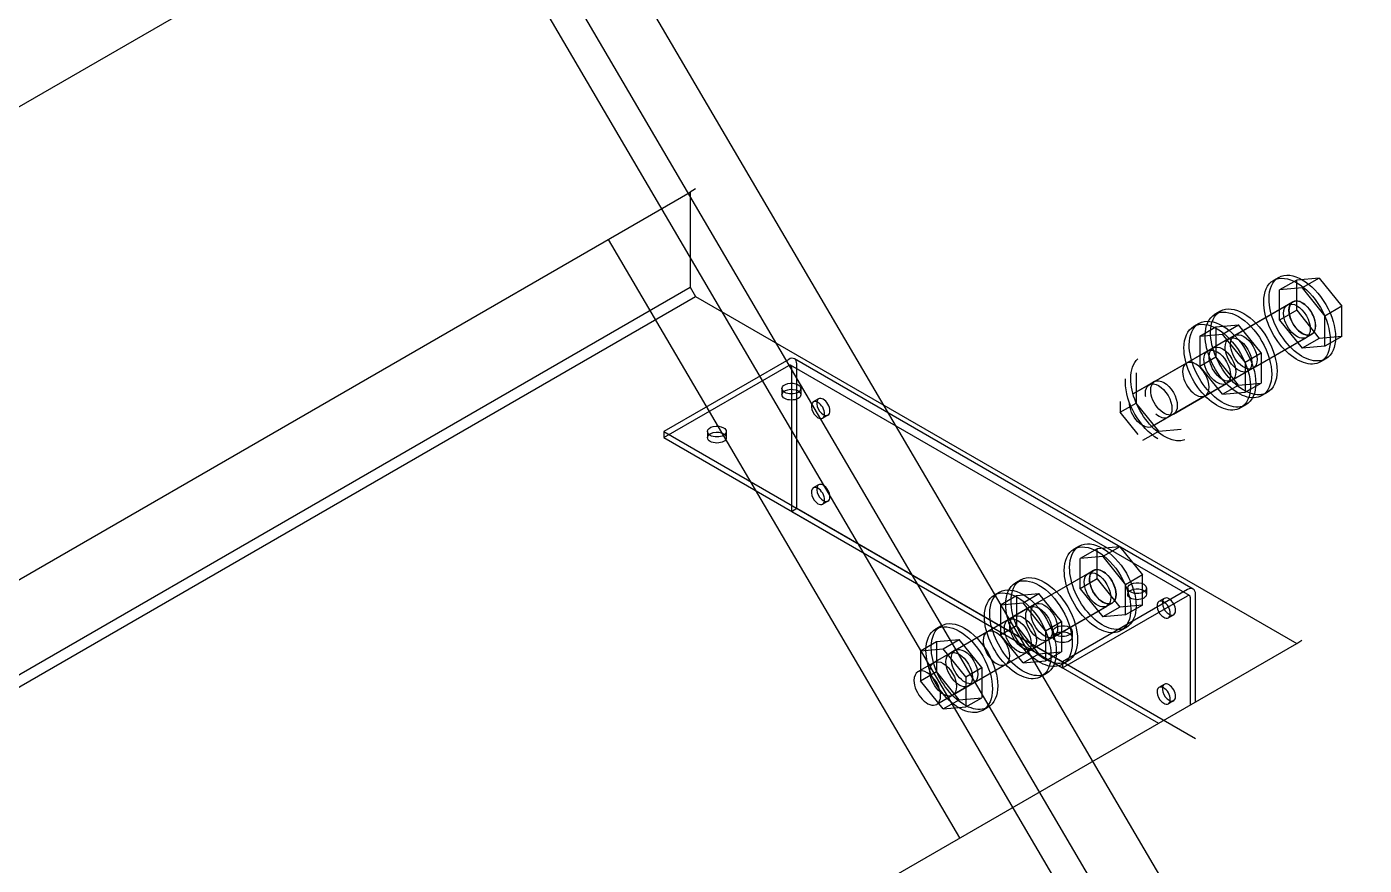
# Model space of a CAD drawing. Extents: x 0 to 316, y 0 to 723.
# Drawn here: x 116.1 to 187.2, y 248.7 to 293.3 of the extents above; entities that cross this region are included whole.
import ezdxf

# ---------------------------------------------------------------- set-up
doc = ezdxf.new("R2010")
doc.units = 0
doc.layers.get('0').update_dxf_attribs({"linetype": 'CONTINUOUS'})

msp = doc.modelspace()

# ---------------------------------------------------------------- linework, layer by layer
at = {"color": 253}
for p, q in [((99.0713, 379.917), (297.841, 41.1028)), ((96.2424, 378.284), (295.013, 39.4698)), ((94.8284, 377.469), (293.599, 38.6539)), ((62.0187, 258.089), (153.943, 311.161)), ((59.4734, 231.471), (151.397, 284.543)), ((151.681, 284.705), (151.397, 284.543)), ((151.397, 284.543), (151.397, 279.48)), ((147.035, 282.024), (165.713, 250.187)), ((182.689, 280.004), (182.407, 279.84)), ((183.643, 279.856), (182.737, 279.334)), ((184.845, 279.964), (183.643, 279.856)), ((183.643, 278.253), (183.643, 279.856)), ((184.845, 279.964), (183.939, 279.441)), ((184.845, 279.964), (186.046, 278.468)), ((59.4734, 226.409), (151.397, 279.48)), ((59.756, 225.918), (151.681, 278.991)), ((151.397, 279.48), (151.681, 278.991)), ((151.681, 278.991), (183.642, 260.537)), ((183.939, 279.441), (182.737, 279.334)), ((182.737, 277.731), (182.737, 279.334)), ((183.939, 279.441), (185.142, 277.946)), ((183.44, 278.704), (177.782, 275.438)), ((179.578, 278.207), (179.295, 278.044)), ((180.329, 276.909), (183.157, 278.541)), ((183.643, 278.253), (182.737, 277.731)), ((183.44, 278.704), (183.157, 278.541)), ((183.643, 278.253), (184.845, 276.758)), ((186.046, 278.468), (185.142, 277.946)), ((186.046, 276.866), (186.046, 278.468)), ((178.446, 277.554), (178.164, 277.391)), ((179.343, 277.374), (180.545, 277.482)), ((179.698, 276.991), (180.545, 277.482)), ((181.748, 275.987), (180.545, 277.482)), ((182.737, 277.731), (183.939, 276.236)), ((185.142, 276.344), (185.142, 277.946)), ((178.495, 276.885), (179.343, 277.374)), ((178.495, 276.885), (179.698, 276.991)), ((178.495, 276.885), (178.495, 275.281)), ((184.439, 276.972), (178.782, 273.706)), ((180.046, 276.745), (179.197, 276.255)), ((179.343, 277.374), (179.343, 275.772)), ((180.899, 275.496), (179.698, 276.991)), ((180.329, 276.909), (180.046, 276.745)), ((181.328, 275.176), (184.157, 276.809)), ((184.845, 276.758), (183.939, 276.236)), ((184.439, 276.972), (184.157, 276.809)), ((186.046, 276.866), (184.845, 276.758)), ((186.046, 276.866), (185.142, 276.344)), ((176.086, 274.458), (178.913, 276.091)), ((179.197, 276.255), (178.913, 276.091)), ((180.899, 275.496), (181.748, 275.987)), ((181.748, 275.987), (181.748, 274.384)), ((185.142, 276.344), (183.939, 276.236)), ((156.629, 275.644), (149.983, 271.806)), ((149.983, 271.479), (156.629, 275.317)), ((177.943, 263.078), (156.73, 275.326)), ((178.143, 263.426), (156.93, 275.673)), ((157.053, 267.722), (157.053, 275.398)), ((177.782, 275.438), (174.954, 273.805)), ((178.495, 275.281), (179.343, 275.772)), ((179.698, 273.786), (178.495, 275.281)), ((180.545, 274.277), (179.343, 275.772)), ((180.899, 275.496), (180.899, 273.893)), ((185.189, 275.674), (184.907, 275.51)), ((156.771, 275.234), (156.771, 267.56)), ((175.101, 274.924), (175.101, 273.322)), ((181.045, 275.012), (180.196, 274.523)), ((181.328, 275.176), (181.045, 275.012)), ((156.271, 274.092), (156.271, 273.765)), ((157.272, 274.092), (157.272, 273.765)), ((175.803, 274.296), (174.954, 273.805)), ((176.086, 274.458), (175.803, 274.296)), ((177.086, 272.726), (179.914, 274.359)), ((179.698, 273.786), (180.545, 274.277)), ((179.698, 273.786), (180.899, 273.893)), ((180.196, 274.523), (179.914, 274.359)), ((180.545, 274.277), (181.748, 274.384)), ((180.899, 273.893), (181.748, 274.384)), ((182.079, 273.877), (181.795, 273.714)), ((158.218, 273.545), (157.935, 273.381)), ((174.251, 273.4), (174.251, 272.832)), ((174.251, 272.832), (175.101, 273.322)), ((176.304, 271.826), (175.101, 273.322)), ((178.782, 273.706), (175.955, 272.073)), ((180.947, 273.224), (180.663, 273.061)), ((158.718, 272.679), (158.436, 272.515)), ((175.208, 271.643), (174.251, 272.832)), ((176.802, 272.564), (175.955, 272.073)), ((177.086, 272.726), (176.802, 272.564)), ((149.983, 271.806), (171.196, 259.558)), ((149.983, 271.806), (149.983, 271.479)), ((152.312, 271.806), (152.312, 271.479)), ((153.311, 271.806), (153.311, 271.479)), ((175.455, 271.337), (176.304, 271.826)), ((176.304, 271.826), (177.505, 271.934)), ((149.983, 271.479), (171.196, 259.231)), ((158.218, 268.972), (157.935, 268.809)), ((156.771, 267.56), (157.053, 267.722)), ((156.771, 267.56), (176.287, 256.292)), ((157.053, 267.722), (178.267, 255.476)), ((158.718, 268.107), (158.436, 267.943)), ((172.083, 265.715), (171.8, 265.552)), ((173.036, 265.567), (172.131, 265.045)), ((174.238, 265.675), (173.036, 265.567)), ((173.036, 263.965), (173.036, 265.567)), ((174.238, 265.675), (173.332, 265.152)), ((174.238, 265.675), (175.441, 264.179)), ((173.332, 265.152), (172.131, 265.045)), ((172.131, 263.442), (172.131, 265.045)), ((173.332, 265.152), (174.535, 263.657)), ((172.834, 264.415), (167.177, 261.149)), ((168.972, 263.919), (168.688, 263.755)), ((169.722, 262.62), (172.55, 264.253)), ((173.036, 263.965), (172.131, 263.442)), ((172.834, 264.415), (172.55, 264.253)), ((173.036, 263.965), (174.238, 262.469)), ((175.441, 264.179), (174.535, 263.657)), ((175.441, 262.577), (175.441, 264.179)), ((167.841, 263.266), (167.557, 263.102)), ((168.737, 263.085), (169.938, 263.193)), ((169.091, 262.702), (169.938, 263.193)), ((171.141, 261.698), (169.938, 263.193)), ((177.843, 263.396), (171.196, 259.558)), ((172.131, 263.442), (173.332, 261.947)), ((174.535, 262.055), (174.535, 263.657)), ((174.655, 263.477), (174.655, 263.15)), ((175.656, 263.477), (175.656, 263.15)), ((167.888, 262.596), (168.737, 263.085)), ((167.888, 262.596), (169.091, 262.702)), ((167.888, 262.596), (167.888, 260.993)), ((173.833, 262.683), (168.176, 259.417)), ((168.737, 263.085), (168.737, 261.483)), ((170.293, 261.207), (169.091, 262.702)), ((169.722, 262.62), (169.44, 262.456)), ((170.723, 260.887), (173.55, 262.52)), ((171.196, 259.231), (177.843, 263.069)), ((174.238, 262.469), (173.332, 261.947)), ((173.833, 262.683), (173.55, 262.52)), ((175.441, 262.577), (174.238, 262.469)), ((175.441, 262.577), (174.535, 262.055)), ((176.602, 262.93), (176.32, 262.767)), ((177.985, 262.988), (177.985, 257.271)), ((178.267, 257.435), (178.267, 263.15)), ((165.479, 260.169), (168.308, 261.802)), ((168.591, 261.966), (168.308, 261.802)), ((169.44, 262.456), (168.591, 261.966)), ((174.535, 262.055), (173.332, 261.947)), ((177.103, 262.064), (176.82, 261.9)), ((167.177, 261.149), (163.499, 259.027)), ((164.729, 261.469), (164.447, 261.306)), ((167.888, 260.993), (168.737, 261.483)), ((169.938, 259.988), (168.737, 261.483)), ((170.293, 261.207), (171.141, 261.698)), ((170.293, 261.207), (170.293, 259.605)), ((170.696, 261.191), (170.696, 260.864)), ((171.141, 261.698), (171.141, 260.095)), ((171.697, 261.191), (171.697, 260.864)), ((174.584, 261.385), (174.3, 261.221)), ((91.7166, 207.465), (183.642, 260.537)), ((163.646, 260.146), (164.494, 260.637)), ((164.494, 260.637), (165.697, 260.743)), ((164.494, 260.637), (164.494, 259.034)), ((164.848, 260.254), (165.697, 260.743)), ((166.898, 259.248), (165.697, 260.743)), ((169.091, 259.497), (167.888, 260.993)), ((170.439, 260.724), (169.59, 260.234)), ((170.723, 260.887), (170.439, 260.724)), ((183.642, 260.537), (183.924, 260.701)), ((163.646, 260.146), (164.848, 260.254)), ((163.646, 260.146), (163.646, 258.543)), ((165.196, 260.007), (164.348, 259.516)), ((166.049, 258.758), (164.848, 260.254)), ((165.479, 260.169), (165.196, 260.007)), ((166.479, 258.437), (169.307, 260.07)), ((169.091, 259.497), (169.938, 259.988)), ((169.59, 260.234), (169.307, 260.07)), ((169.938, 259.988), (171.141, 260.095)), ((170.293, 259.605), (171.141, 260.095)), ((163.646, 258.543), (164.494, 259.034)), ((165.697, 257.537), (164.494, 259.034)), ((168.176, 259.417), (164.499, 257.295)), ((166.049, 258.758), (166.898, 259.248)), ((166.898, 259.248), (166.898, 257.645)), ((169.091, 259.497), (170.293, 259.605)), ((170.341, 258.935), (170.058, 258.772)), ((171.472, 259.588), (171.19, 259.425)), ((171.196, 259.558), (171.196, 259.231)), ((164.848, 257.048), (163.646, 258.543)), ((166.195, 258.275), (165.348, 257.784)), ((166.049, 258.758), (166.049, 257.156)), ((166.479, 258.437), (166.195, 258.275)), ((176.602, 258.358), (176.32, 258.195)), ((164.848, 257.048), (165.697, 257.537)), ((165.697, 257.537), (166.898, 257.645)), ((166.049, 257.156), (166.898, 257.645)), ((177.103, 257.492), (176.82, 257.328)), ((164.848, 257.048), (166.049, 257.156)), ((167.229, 257.139), (166.946, 256.975))]:
    msp.add_line(p, q, dxfattribs=at)
for points in [[(182.689, 280.004), (183.38, 280.402), (184.499, 279.756), (185.189, 278.561)], [(181.889, 278.696), (181.889, 279.237), (182.075, 279.649), (182.407, 279.84)], [(182.171, 278.858), (182.171, 279.4), (182.359, 279.812), (182.689, 280.004)], [(182.407, 279.84), (183.097, 280.239), (184.216, 279.593), (184.907, 278.397)], [(183.262, 276.344), (182.602, 277.041), (182.171, 278.033), (182.171, 278.858)], [(183.44, 278.704), (183.716, 278.864), (184.164, 278.605), (184.439, 278.127)], [(179.061, 277.063), (179.061, 277.604), (179.247, 278.016), (179.578, 278.207)], [(179.295, 278.044), (179.985, 278.442), (181.104, 277.796), (181.795, 276.6)], [(179.578, 278.207), (180.268, 278.606), (181.388, 277.96), (182.079, 276.764)], [(182.98, 276.179), (182.32, 276.877), (181.889, 277.87), (181.889, 278.696)], [(182.95, 278.084), (182.95, 278.3), (183.024, 278.464), (183.157, 278.541)], [(182.95, 278.084), (182.95, 278.3), (183.024, 278.464), (183.157, 278.541)], [(183.157, 278.541), (183.434, 278.7), (183.881, 278.442), (184.157, 277.964)], [(183.157, 278.541), (183.434, 278.7), (183.881, 278.442), (184.157, 277.964)], [(183.232, 278.246), (183.232, 278.463), (183.307, 278.628), (183.44, 278.704)], [(183.271, 278.489), (183.246, 278.419), (183.232, 278.337), (183.232, 278.246)], [(183.669, 277.241), (183.405, 277.519), (183.232, 277.916), (183.232, 278.246)], [(183.232, 278.246), (183.232, 278.157), (183.246, 278.059), (183.271, 277.959)], [(183.406, 278.682), (183.347, 278.638), (183.3, 278.572), (183.271, 278.489)], [(183.44, 278.704), (183.428, 278.697), (183.417, 278.69), (183.406, 278.682)], [(183.804, 278.718), (183.666, 278.766), (183.54, 278.762), (183.44, 278.704)], [(184.076, 278.562), (183.986, 278.634), (183.894, 278.686), (183.804, 278.718)], [(184.472, 278.066), (184.369, 278.263), (184.23, 278.438), (184.076, 278.562)], [(184.439, 278.127), (184.716, 277.648), (184.716, 277.132), (184.439, 276.972)], [(184.907, 278.397), (185.597, 277.201), (185.597, 275.908), (184.907, 275.51)], [(185.189, 278.561), (185.879, 277.364), (185.879, 276.072), (185.189, 275.674)], [(177.929, 276.41), (177.929, 276.951), (178.116, 277.363), (178.446, 277.554)], [(178.164, 277.391), (178.854, 277.789), (179.973, 277.143), (180.663, 275.947)], [(178.446, 277.554), (179.137, 277.953), (180.257, 277.307), (180.947, 276.111)], [(178.778, 276.899), (178.778, 277.44), (178.965, 277.852), (179.295, 278.044)], [(183.387, 277.077), (183.122, 277.356), (182.95, 277.753), (182.95, 278.084)], [(183.387, 277.077), (183.122, 277.356), (182.95, 277.753), (182.95, 278.084)], [(183.271, 277.959), (183.3, 277.843), (183.347, 277.724), (183.406, 277.61)], [(183.406, 277.61), (183.509, 277.413), (183.65, 277.239), (183.804, 277.115)], [(184.157, 277.964), (184.433, 277.486), (184.433, 276.969), (184.157, 276.809)], [(184.157, 277.964), (184.433, 277.486), (184.433, 276.969), (184.157, 276.809)], [(184.609, 277.717), (184.579, 277.835), (184.533, 277.953), (184.472, 278.066)], [(184.609, 277.187), (184.66, 277.329), (184.66, 277.516), (184.609, 277.717)], [(177.646, 276.246), (177.646, 276.787), (177.833, 277.199), (178.164, 277.391)], [(179.868, 274.384), (179.208, 275.081), (178.778, 276.073), (178.778, 276.899)], [(180.152, 274.546), (179.491, 275.244), (179.061, 276.237), (179.061, 277.063)], [(179.838, 276.287), (179.838, 276.503), (179.912, 276.669), (180.046, 276.745)], [(179.838, 276.287), (179.838, 276.503), (179.912, 276.669), (180.046, 276.745)], [(180.046, 276.745), (180.322, 276.904), (180.77, 276.645), (181.045, 276.167)], [(180.046, 276.745), (180.322, 276.904), (180.77, 276.645), (181.045, 276.167)], [(180.121, 276.451), (180.121, 276.667), (180.196, 276.831), (180.329, 276.909)], [(180.121, 276.451), (180.121, 276.667), (180.196, 276.831), (180.329, 276.909)], [(180.329, 276.909), (180.604, 277.067), (181.052, 276.809), (181.328, 276.331)], [(180.329, 276.909), (180.604, 277.067), (181.052, 276.809), (181.328, 276.331)], [(182.079, 276.764), (182.769, 275.568), (182.769, 274.275), (182.079, 273.877)], [(184.157, 276.809), (183.954, 276.692), (183.65, 276.798), (183.387, 277.077)], [(184.157, 276.809), (183.954, 276.692), (183.65, 276.798), (183.387, 277.077)], [(184.439, 276.972), (184.237, 276.856), (183.934, 276.961), (183.669, 277.241)], [(183.804, 277.115), (183.894, 277.043), (183.986, 276.99), (184.076, 276.959)], [(184.076, 276.959), (184.213, 276.91), (184.34, 276.915), (184.439, 276.972)], [(184.439, 276.972), (184.452, 276.979), (184.463, 276.987), (184.472, 276.994)], [(184.472, 276.994), (184.533, 277.04), (184.579, 277.104), (184.609, 277.187)], [(178.737, 273.731), (178.077, 274.428), (177.646, 275.42), (177.646, 276.246)], [(179.021, 273.893), (178.36, 274.591), (177.929, 275.584), (177.929, 276.41)], [(178.707, 275.634), (178.707, 275.85), (178.781, 276.015), (178.913, 276.091)], [(178.707, 275.634), (178.707, 275.85), (178.781, 276.015), (178.913, 276.091)], [(178.913, 276.091), (179.19, 276.251), (179.638, 275.992), (179.914, 275.514)], [(178.913, 276.091), (179.19, 276.251), (179.638, 275.992), (179.914, 275.514)], [(178.989, 275.798), (178.989, 276.014), (179.064, 276.178), (179.197, 276.255)], [(178.989, 275.798), (178.989, 276.014), (179.064, 276.178), (179.197, 276.255)], [(179.197, 276.255), (179.473, 276.414), (179.921, 276.156), (180.196, 275.678)], [(179.197, 276.255), (179.473, 276.414), (179.921, 276.156), (180.196, 275.678)], [(180.275, 275.281), (180.011, 275.559), (179.838, 275.956), (179.838, 276.287)], [(180.275, 275.281), (180.011, 275.559), (179.838, 275.956), (179.838, 276.287)], [(180.557, 275.444), (180.293, 275.723), (180.121, 276.12), (180.121, 276.451)], [(180.557, 275.444), (180.293, 275.723), (180.121, 276.12), (180.121, 276.451)], [(180.947, 276.111), (181.638, 274.914), (181.638, 273.622), (180.947, 273.224)], [(181.045, 276.167), (181.322, 275.689), (181.322, 275.172), (181.045, 275.012)], [(181.045, 276.167), (181.322, 275.689), (181.322, 275.172), (181.045, 275.012)], [(181.328, 276.331), (181.605, 275.853), (181.605, 275.336), (181.328, 275.176)], [(181.328, 276.331), (181.605, 275.853), (181.605, 275.336), (181.328, 275.176)], [(181.795, 276.6), (182.485, 275.405), (182.485, 274.113), (181.795, 273.714)], [(184.907, 275.51), (184.401, 275.218), (183.642, 275.482), (182.98, 276.179)], [(185.189, 275.674), (184.685, 275.382), (183.924, 275.646), (183.262, 276.344)], [(156.93, 275.673), (156.85, 275.718), (156.742, 275.708), (156.629, 275.644)], [(156.73, 275.326), (156.704, 275.342), (156.668, 275.337), (156.629, 275.317)], [(156.771, 275.234), (156.771, 275.278), (156.756, 275.311), (156.73, 275.326)], [(157.053, 275.398), (157.053, 275.528), (157.009, 275.627), (156.93, 275.673)], [(174.818, 274.613), (174.818, 275.074), (174.953, 275.445), (175.202, 275.663)], [(177.782, 275.438), (177.65, 275.362), (177.575, 275.197), (177.575, 274.981)], [(178.782, 274.861), (178.507, 275.339), (178.059, 275.598), (177.782, 275.438)], [(179.144, 274.628), (178.879, 274.906), (178.707, 275.303), (178.707, 275.634)], [(179.144, 274.628), (178.879, 274.906), (178.707, 275.303), (178.707, 275.634)], [(179.426, 274.791), (179.161, 275.07), (178.989, 275.467), (178.989, 275.798)], [(179.426, 274.791), (179.161, 275.07), (178.989, 275.467), (178.989, 275.798)], [(179.914, 275.514), (180.191, 275.036), (180.191, 274.519), (179.914, 274.359)], [(179.914, 275.514), (180.191, 275.036), (180.191, 274.519), (179.914, 274.359)], [(180.196, 275.678), (180.473, 275.2), (180.473, 274.683), (180.196, 274.523)], [(180.196, 275.678), (180.473, 275.2), (180.473, 274.683), (180.196, 274.523)], [(181.045, 275.012), (180.843, 274.896), (180.54, 275.001), (180.275, 275.281)], [(181.045, 275.012), (180.843, 274.896), (180.54, 275.001), (180.275, 275.281)], [(181.328, 275.176), (181.127, 275.059), (180.822, 275.165), (180.557, 275.444)], [(181.328, 275.176), (181.127, 275.059), (180.822, 275.165), (180.557, 275.444)], [(180.663, 275.947), (181.354, 274.752), (181.354, 273.459), (180.663, 273.061)], [(174.535, 274.45), (174.535, 274.501), (174.537, 274.552), (174.54, 274.602)], [(175.818, 272.197), (175.206, 272.89), (174.818, 273.83), (174.818, 274.613)], [(176.086, 274.458), (176.361, 274.618), (176.809, 274.359), (177.086, 273.881)], [(176.086, 274.458), (176.361, 274.618), (176.809, 274.359), (177.086, 273.881)], [(177.575, 274.981), (177.575, 274.65), (177.748, 274.253), (178.012, 273.975)], [(178.782, 273.706), (179.059, 273.866), (179.059, 274.382), (178.782, 274.861)], [(179.914, 274.359), (179.711, 274.243), (179.408, 274.348), (179.144, 274.628)], [(179.914, 274.359), (179.711, 274.243), (179.408, 274.348), (179.144, 274.628)], [(180.196, 274.523), (179.995, 274.406), (179.691, 274.512), (179.426, 274.791)], [(180.196, 274.523), (179.995, 274.406), (179.691, 274.512), (179.426, 274.791)], [(156.271, 274.092), (156.271, 274.209), (156.393, 274.314), (156.58, 274.358)], [(156.771, 273.802), (156.495, 273.802), (156.271, 273.932), (156.271, 274.092)], [(156.271, 273.765), (156.271, 273.882), (156.393, 273.987), (156.58, 274.031)], [(156.58, 274.358), (156.767, 274.403), (156.982, 274.379), (157.125, 274.296)], [(156.58, 274.031), (156.767, 274.077), (156.982, 274.052), (157.125, 273.969)], [(157.272, 274.092), (157.272, 273.932), (157.047, 273.802), (156.771, 273.802)], [(157.125, 274.296), (157.219, 274.242), (157.272, 274.168), (157.272, 274.092)], [(157.125, 273.969), (157.219, 273.915), (157.272, 273.841), (157.272, 273.765)], [(176.266, 271.409), (175.304, 271.987), (174.535, 273.339), (174.535, 274.45)], [(175.595, 273.838), (175.595, 274.055), (175.67, 274.219), (175.803, 274.296)], [(175.595, 273.838), (175.595, 274.055), (175.67, 274.219), (175.803, 274.296)], [(175.803, 274.296), (176.079, 274.454), (176.527, 274.197), (176.802, 273.719)], [(175.803, 274.296), (176.079, 274.454), (176.527, 274.197), (176.802, 273.719)], [(175.879, 274.001), (175.879, 274.217), (175.954, 274.382), (176.086, 274.458)], [(175.879, 274.001), (175.879, 274.217), (175.954, 274.382), (176.086, 274.458)], [(176.314, 272.995), (176.051, 273.273), (175.879, 273.67), (175.879, 274.001)], [(176.314, 272.995), (176.051, 273.273), (175.879, 273.67), (175.879, 274.001)], [(177.086, 273.881), (177.362, 273.403), (177.362, 272.886), (177.086, 272.726)], [(177.086, 273.881), (177.362, 273.403), (177.362, 272.886), (177.086, 272.726)], [(178.012, 273.975), (178.277, 273.695), (178.58, 273.59), (178.782, 273.706)], [(180.947, 273.224), (180.442, 272.931), (179.681, 273.196), (179.021, 273.893)], [(181.795, 273.714), (181.291, 273.422), (180.53, 273.687), (179.868, 274.384)], [(182.079, 273.877), (181.573, 273.585), (180.812, 273.849), (180.152, 274.546)], [(156.771, 273.476), (156.495, 273.476), (156.271, 273.605), (156.271, 273.765)], [(157.272, 273.765), (157.272, 273.605), (157.047, 273.476), (156.771, 273.476)], [(157.935, 273.381), (157.835, 273.323), (157.805, 273.164), (157.859, 272.981)], [(158.436, 273.093), (158.298, 273.333), (158.073, 273.461), (157.935, 273.381)], [(158.218, 273.545), (158.117, 273.487), (158.087, 273.328), (158.142, 273.144)], [(158.142, 273.144), (158.196, 272.96), (158.326, 272.785), (158.469, 272.704)], [(158.718, 273.257), (158.581, 273.495), (158.356, 273.625), (158.218, 273.545)], [(158.718, 272.679), (158.856, 272.758), (158.856, 273.017), (158.718, 273.257)], [(175.183, 272.342), (174.92, 272.62), (174.748, 273.017), (174.748, 273.348)], [(175.615, 273.643), (175.602, 273.71), (175.595, 273.775), (175.595, 273.838)], [(175.615, 273.643), (175.602, 273.71), (175.595, 273.775), (175.595, 273.838)], [(176.802, 273.719), (177.079, 273.24), (177.079, 272.723), (176.802, 272.564)], [(176.802, 273.719), (177.079, 273.24), (177.079, 272.723), (176.802, 272.564)], [(180.663, 273.061), (180.159, 272.769), (179.398, 273.033), (178.737, 273.731)], [(157.859, 272.981), (157.914, 272.796), (158.043, 272.623), (158.185, 272.54)], [(158.185, 272.54), (158.279, 272.486), (158.37, 272.477), (158.436, 272.515)], [(158.436, 272.515), (158.574, 272.595), (158.574, 272.853), (158.436, 273.093)], [(158.469, 272.704), (158.563, 272.649), (158.652, 272.641), (158.718, 272.679)], [(176.802, 272.564), (176.63, 272.464), (176.381, 272.525), (176.144, 272.726)], [(176.802, 272.564), (176.63, 272.464), (176.381, 272.525), (176.144, 272.726)], [(177.086, 272.726), (176.883, 272.61), (176.579, 272.715), (176.314, 272.995)], [(177.086, 272.726), (176.883, 272.61), (176.579, 272.715), (176.314, 272.995)], [(152.312, 271.806), (152.312, 271.923), (152.433, 272.028), (152.62, 272.072)], [(152.812, 271.516), (152.535, 271.516), (152.312, 271.646), (152.312, 271.806)], [(152.312, 271.479), (152.312, 271.596), (152.433, 271.701), (152.62, 271.745)], [(152.62, 272.072), (152.806, 272.117), (153.022, 272.092), (153.165, 272.01)], [(152.62, 271.745), (152.806, 271.791), (153.022, 271.766), (153.165, 271.683)], [(153.311, 271.806), (153.311, 271.646), (153.088, 271.516), (152.812, 271.516)], [(153.165, 272.01), (153.259, 271.956), (153.311, 271.882), (153.311, 271.806)], [(175.955, 272.073), (175.752, 271.957), (175.448, 272.062), (175.183, 272.342)], [(177.686, 271.359), (177.155, 271.179), (176.429, 271.504), (175.818, 272.197)], [(152.812, 271.19), (152.535, 271.19), (152.312, 271.319), (152.312, 271.479)], [(153.311, 271.479), (153.311, 271.319), (153.088, 271.19), (152.812, 271.19)], [(153.165, 271.683), (153.259, 271.629), (153.311, 271.555), (153.311, 271.479)], [(158.436, 268.52), (158.298, 268.76), (158.073, 268.888), (157.935, 268.809)], [(158.218, 268.972), (158.117, 268.914), (158.087, 268.756), (158.142, 268.571)], [(158.718, 268.684), (158.581, 268.923), (158.356, 269.052), (158.218, 268.972)], [(157.935, 268.809), (157.835, 268.751), (157.805, 268.592), (157.859, 268.409)], [(157.859, 268.409), (157.914, 268.224), (158.043, 268.05), (158.185, 267.968)], [(158.142, 268.571), (158.196, 268.388), (158.326, 268.213), (158.469, 268.132)], [(158.436, 267.943), (158.574, 268.023), (158.574, 268.28), (158.436, 268.52)], [(158.718, 268.107), (158.856, 268.186), (158.856, 268.444), (158.718, 268.684)], [(158.185, 267.968), (158.279, 267.914), (158.37, 267.904), (158.436, 267.943)], [(158.469, 268.132), (158.563, 268.077), (158.652, 268.068), (158.718, 268.107)], [(172.083, 265.715), (172.773, 266.113), (173.893, 265.467), (174.584, 264.272)], [(171.282, 264.407), (171.282, 264.948), (171.469, 265.361), (171.8, 265.552)], [(171.566, 264.571), (171.566, 265.111), (171.752, 265.523), (172.083, 265.715)], [(171.8, 265.552), (172.49, 265.95), (173.609, 265.304), (174.3, 264.108)], [(168.454, 262.774), (168.454, 263.315), (168.64, 263.727), (168.972, 263.919)], [(168.688, 263.755), (169.379, 264.153), (170.499, 263.507), (171.19, 262.312)], [(168.972, 263.919), (169.663, 264.317), (170.781, 263.671), (171.472, 262.475)], [(172.373, 261.891), (171.713, 262.588), (171.282, 263.581), (171.282, 264.407)], [(172.657, 262.055), (171.996, 262.752), (171.566, 263.744), (171.566, 264.571)], [(172.343, 263.795), (172.343, 264.011), (172.417, 264.176), (172.55, 264.253)], [(172.343, 263.795), (172.343, 264.011), (172.417, 264.176), (172.55, 264.253)], [(172.55, 264.253), (172.827, 264.413), (173.275, 264.153), (173.55, 263.675)], [(172.55, 264.253), (172.827, 264.413), (173.275, 264.153), (173.55, 263.675)], [(172.625, 263.958), (172.625, 264.174), (172.7, 264.34), (172.834, 264.415)], [(172.664, 264.202), (172.639, 264.13), (172.625, 264.049), (172.625, 263.958)], [(173.062, 262.952), (172.798, 263.23), (172.625, 263.628), (172.625, 263.958)], [(172.625, 263.958), (172.625, 263.868), (172.639, 263.77), (172.664, 263.671)], [(172.799, 264.393), (172.74, 264.349), (172.694, 264.283), (172.664, 264.202)], [(172.834, 264.415), (172.821, 264.41), (172.81, 264.401), (172.799, 264.393)], [(172.834, 264.415), (173.109, 264.575), (173.557, 264.317), (173.833, 263.838)], [(173.197, 264.429), (173.06, 264.477), (172.933, 264.473), (172.834, 264.415)], [(173.469, 264.273), (173.379, 264.345), (173.287, 264.397), (173.197, 264.429)], [(173.866, 263.779), (173.762, 263.974), (173.623, 264.149), (173.469, 264.273)], [(174.3, 264.108), (174.99, 262.912), (174.99, 261.621), (174.3, 261.221)], [(174.584, 264.272), (175.273, 263.076), (175.273, 261.783), (174.584, 261.385)], [(167.323, 262.121), (167.323, 262.662), (167.509, 263.075), (167.841, 263.266)], [(167.557, 263.102), (168.247, 263.5), (169.368, 262.854), (170.058, 261.659)], [(167.841, 263.266), (168.531, 263.664), (169.65, 263.018), (170.341, 261.822)], [(168.172, 262.611), (168.172, 263.151), (168.358, 263.563), (168.688, 263.755)], [(172.78, 262.788), (172.515, 263.067), (172.343, 263.464), (172.343, 263.795)], [(172.78, 262.788), (172.515, 263.067), (172.343, 263.464), (172.343, 263.795)], [(172.664, 263.671), (172.694, 263.554), (172.74, 263.435), (172.799, 263.321)], [(172.799, 263.321), (172.902, 263.125), (173.043, 262.95), (173.197, 262.827)], [(173.55, 263.675), (173.826, 263.197), (173.826, 262.68), (173.55, 262.52)], [(173.55, 263.675), (173.826, 263.197), (173.826, 262.68), (173.55, 262.52)], [(173.833, 263.838), (174.11, 263.36), (174.11, 262.843), (173.833, 262.683)], [(174.002, 263.429), (173.972, 263.546), (173.926, 263.664), (173.866, 263.779)], [(174.002, 262.898), (174.053, 263.041), (174.053, 263.227), (174.002, 263.429)], [(174.655, 263.477), (174.655, 263.594), (174.778, 263.699), (174.964, 263.744)], [(175.156, 263.189), (174.88, 263.189), (174.655, 263.317), (174.655, 263.477)], [(174.655, 263.15), (174.655, 263.267), (174.778, 263.372), (174.964, 263.417)], [(174.964, 263.744), (175.151, 263.788), (175.367, 263.763), (175.51, 263.681)], [(174.964, 263.417), (175.151, 263.462), (175.367, 263.437), (175.51, 263.354)], [(175.656, 263.477), (175.656, 263.317), (175.433, 263.189), (175.156, 263.189)], [(175.51, 263.681), (175.603, 263.627), (175.656, 263.554), (175.656, 263.477)], [(175.51, 263.354), (175.603, 263.3), (175.656, 263.227), (175.656, 263.15)], [(178.143, 263.426), (178.063, 263.471), (177.956, 263.46), (177.843, 263.396)], [(178.267, 263.15), (178.267, 263.28), (178.223, 263.379), (178.143, 263.426)], [(167.04, 261.958), (167.04, 262.498), (167.226, 262.91), (167.557, 263.102)], [(169.263, 260.095), (168.602, 260.792), (168.172, 261.784), (168.172, 262.611)], [(169.546, 260.258), (168.884, 260.955), (168.454, 261.948), (168.454, 262.774)], [(169.44, 262.456), (169.715, 262.616), (170.163, 262.357), (170.439, 261.878)], [(169.44, 262.456), (169.715, 262.616), (170.163, 262.357), (170.439, 261.878)], [(169.515, 262.162), (169.515, 262.378), (169.59, 262.543), (169.722, 262.62)], [(169.515, 262.162), (169.515, 262.378), (169.59, 262.543), (169.722, 262.62)], [(169.722, 262.62), (169.998, 262.78), (170.445, 262.52), (170.723, 262.042)], [(169.722, 262.62), (169.998, 262.78), (170.445, 262.52), (170.723, 262.042)], [(171.472, 262.475), (172.163, 261.279), (172.163, 259.988), (171.472, 259.588)], [(173.55, 262.52), (173.348, 262.403), (173.045, 262.509), (172.78, 262.788)], [(173.55, 262.52), (173.348, 262.403), (173.045, 262.509), (172.78, 262.788)], [(173.833, 262.683), (173.63, 262.567), (173.327, 262.673), (173.062, 262.952)], [(173.197, 262.827), (173.287, 262.755), (173.379, 262.702), (173.469, 262.671)], [(173.469, 262.671), (173.607, 262.621), (173.734, 262.626), (173.833, 262.683)], [(173.833, 262.683), (173.845, 262.69), (173.856, 262.698), (173.866, 262.705)], [(173.866, 262.705), (173.926, 262.751), (173.972, 262.815), (174.002, 262.898)], [(175.156, 262.862), (174.88, 262.862), (174.655, 262.99), (174.655, 263.15)], [(175.656, 263.15), (175.656, 262.99), (175.433, 262.862), (175.156, 262.862)], [(176.32, 262.767), (176.22, 262.709), (176.189, 262.551), (176.244, 262.366)], [(176.82, 262.478), (176.682, 262.717), (176.458, 262.847), (176.32, 262.767)], [(176.602, 262.93), (176.502, 262.872), (176.471, 262.713), (176.527, 262.53)], [(176.527, 262.53), (176.582, 262.345), (176.71, 262.172), (176.853, 262.089)], [(177.103, 262.642), (176.965, 262.88), (176.742, 263.01), (176.602, 262.93)], [(176.82, 261.9), (176.958, 261.98), (176.958, 262.239), (176.82, 262.478)], [(177.103, 262.064), (177.24, 262.144), (177.24, 262.402), (177.103, 262.642)], [(177.943, 263.078), (177.916, 263.094), (177.88, 263.091), (177.843, 263.069)], [(177.985, 262.988), (177.985, 263.03), (177.969, 263.063), (177.943, 263.078)], [(164.729, 261.469), (165.42, 261.867), (166.539, 261.221), (167.229, 260.026)], [(168.132, 259.442), (167.47, 260.139), (167.04, 261.131), (167.04, 261.958)], [(168.414, 259.605), (167.753, 260.302), (167.323, 261.295), (167.323, 262.121)], [(168.1, 261.345), (168.1, 261.561), (168.174, 261.727), (168.308, 261.802)], [(168.1, 261.345), (168.1, 261.561), (168.174, 261.727), (168.308, 261.802)], [(168.308, 261.802), (168.584, 261.962), (169.032, 261.703), (169.307, 261.225)], [(168.308, 261.802), (168.584, 261.962), (169.032, 261.703), (169.307, 261.225)], [(168.384, 261.509), (168.384, 261.725), (168.458, 261.889), (168.591, 261.966)], [(168.384, 261.509), (168.384, 261.725), (168.458, 261.889), (168.591, 261.966)], [(168.591, 261.966), (168.866, 262.126), (169.314, 261.867), (169.59, 261.389)], [(168.591, 261.966), (168.866, 262.126), (169.314, 261.867), (169.59, 261.389)], [(169.231, 261.998), (169.231, 262.214), (169.306, 262.38), (169.44, 262.456)], [(169.231, 261.998), (169.231, 262.214), (169.306, 262.38), (169.44, 262.456)], [(169.668, 260.992), (169.404, 261.27), (169.231, 261.669), (169.231, 261.998)], [(169.668, 260.992), (169.404, 261.27), (169.231, 261.669), (169.231, 261.998)], [(169.951, 261.155), (169.688, 261.434), (169.515, 261.831), (169.515, 262.162)], [(169.951, 261.155), (169.688, 261.434), (169.515, 261.831), (169.515, 262.162)], [(170.341, 261.822), (171.031, 260.626), (171.031, 259.334), (170.341, 258.935)], [(170.439, 261.878), (170.716, 261.4), (170.716, 260.883), (170.439, 260.724)], [(170.439, 261.878), (170.716, 261.4), (170.716, 260.883), (170.439, 260.724)], [(170.723, 262.042), (170.998, 261.564), (170.998, 261.047), (170.723, 260.887)], [(170.723, 262.042), (170.998, 261.564), (170.998, 261.047), (170.723, 260.887)], [(171.19, 262.312), (171.879, 261.116), (171.879, 259.824), (171.19, 259.425)], [(174.3, 261.221), (173.794, 260.93), (173.035, 261.193), (172.373, 261.891)], [(174.584, 261.385), (174.078, 261.093), (173.317, 261.357), (172.657, 262.055)], [(176.244, 262.366), (176.298, 262.183), (176.427, 262.008), (176.571, 261.925)], [(176.571, 261.925), (176.664, 261.872), (176.754, 261.863), (176.82, 261.9)], [(176.853, 262.089), (176.947, 262.035), (177.037, 262.026), (177.103, 262.064)], [(163.929, 260.161), (163.929, 260.703), (164.115, 261.115), (164.447, 261.306)], [(164.211, 260.325), (164.211, 260.865), (164.397, 261.277), (164.729, 261.469)], [(164.447, 261.306), (165.137, 261.705), (166.256, 261.058), (166.946, 259.862)], [(167.177, 261.149), (167.043, 261.074), (166.969, 260.908), (166.969, 260.692)], [(168.176, 260.572), (167.9, 261.05), (167.452, 261.309), (167.177, 261.149)], [(168.537, 260.339), (168.272, 260.617), (168.1, 261.016), (168.1, 261.345)], [(168.537, 260.339), (168.272, 260.617), (168.1, 261.016), (168.1, 261.345)], [(168.819, 260.502), (168.556, 260.781), (168.384, 261.178), (168.384, 261.509)], [(168.819, 260.502), (168.556, 260.781), (168.384, 261.178), (168.384, 261.509)], [(169.307, 261.225), (169.584, 260.747), (169.584, 260.23), (169.307, 260.07)], [(169.307, 261.225), (169.584, 260.747), (169.584, 260.23), (169.307, 260.07)], [(169.59, 261.389), (169.867, 260.911), (169.867, 260.394), (169.59, 260.234)], [(169.59, 261.389), (169.867, 260.911), (169.867, 260.394), (169.59, 260.234)], [(170.723, 260.887), (170.52, 260.77), (170.215, 260.876), (169.951, 261.155)], [(170.723, 260.887), (170.52, 260.77), (170.215, 260.876), (169.951, 261.155)], [(170.058, 261.659), (170.749, 260.463), (170.749, 259.17), (170.058, 258.772)], [(170.696, 261.191), (170.696, 261.308), (170.817, 261.413), (171.005, 261.458)], [(171.196, 260.902), (170.919, 260.902), (170.696, 261.031), (170.696, 261.191)], [(170.696, 260.864), (170.696, 260.981), (170.817, 261.086), (171.005, 261.131)], [(171.005, 261.458), (171.192, 261.502), (171.407, 261.477), (171.549, 261.395)], [(171.005, 261.131), (171.192, 261.176), (171.407, 261.151), (171.549, 261.068)], [(171.697, 261.191), (171.697, 261.031), (171.472, 260.902), (171.196, 260.902)], [(171.549, 261.395), (171.643, 261.341), (171.697, 261.268), (171.697, 261.191)], [(171.549, 261.068), (171.643, 261.014), (171.697, 260.941), (171.697, 260.864)], [(165.479, 260.169), (165.754, 260.329), (166.202, 260.07), (166.479, 259.592)], [(165.479, 260.169), (165.754, 260.329), (166.202, 260.07), (166.479, 259.592)], [(166.969, 260.692), (166.969, 260.362), (167.141, 259.964), (167.405, 259.686)], [(168.176, 259.417), (168.453, 259.577), (168.453, 260.094), (168.176, 260.572)], [(169.307, 260.07), (169.106, 259.955), (168.801, 260.059), (168.537, 260.339)], [(169.307, 260.07), (169.106, 259.955), (168.801, 260.059), (168.537, 260.339)], [(169.59, 260.234), (169.388, 260.117), (169.084, 260.223), (168.819, 260.502)], [(169.59, 260.234), (169.388, 260.117), (169.084, 260.223), (168.819, 260.502)], [(170.439, 260.724), (170.236, 260.608), (169.933, 260.712), (169.668, 260.992)], [(170.439, 260.724), (170.236, 260.608), (169.933, 260.712), (169.668, 260.992)], [(171.196, 260.576), (170.919, 260.576), (170.696, 260.704), (170.696, 260.864)], [(171.697, 260.864), (171.697, 260.704), (171.472, 260.576), (171.196, 260.576)], [(165.02, 257.645), (164.358, 258.342), (163.929, 259.336), (163.929, 260.161)], [(165.302, 257.809), (164.642, 258.506), (164.211, 259.498), (164.211, 260.325)], [(164.348, 259.516), (164.623, 259.676), (165.071, 259.417), (165.348, 258.939)], [(164.99, 259.549), (164.99, 259.766), (165.064, 259.93), (165.196, 260.007)], [(164.99, 259.549), (164.99, 259.766), (165.064, 259.93), (165.196, 260.007)], [(165.196, 260.007), (165.472, 260.167), (165.92, 259.908), (166.195, 259.43)], [(165.196, 260.007), (165.472, 260.167), (165.92, 259.908), (166.195, 259.43)], [(165.272, 259.712), (165.272, 259.928), (165.347, 260.094), (165.479, 260.169)], [(165.272, 259.712), (165.272, 259.928), (165.347, 260.094), (165.479, 260.169)], [(165.709, 258.706), (165.445, 258.984), (165.272, 259.383), (165.272, 259.712)], [(165.709, 258.706), (165.445, 258.984), (165.272, 259.383), (165.272, 259.712)], [(166.946, 259.862), (167.637, 258.666), (167.637, 257.375), (166.946, 256.975)], [(167.229, 260.026), (167.919, 258.83), (167.919, 257.537), (167.229, 257.139)], [(167.405, 259.686), (167.67, 259.406), (167.974, 259.301), (168.176, 259.417)], [(171.19, 259.425), (170.684, 259.133), (169.923, 259.398), (169.263, 260.095)], [(171.472, 259.588), (170.966, 259.297), (170.206, 259.56), (169.546, 260.258)], [(163.499, 259.027), (163.366, 258.95), (163.292, 258.786), (163.292, 258.57)], [(164.499, 258.45), (164.224, 258.928), (163.776, 259.187), (163.499, 259.027)], [(164.141, 259.059), (164.141, 259.275), (164.215, 259.441), (164.348, 259.516)], [(164.578, 258.053), (164.313, 258.331), (164.141, 258.729), (164.141, 259.059)], [(165.425, 258.542), (165.162, 258.822), (164.99, 259.219), (164.99, 259.549)], [(165.425, 258.542), (165.162, 258.822), (164.99, 259.219), (164.99, 259.549)], [(165.348, 258.939), (165.624, 258.461), (165.624, 257.944), (165.348, 257.784)], [(166.195, 259.43), (166.473, 258.951), (166.473, 258.434), (166.195, 258.275)], [(166.195, 259.43), (166.473, 258.951), (166.473, 258.434), (166.195, 258.275)], [(166.479, 259.592), (166.755, 259.114), (166.755, 258.597), (166.479, 258.437)], [(166.479, 259.592), (166.755, 259.114), (166.755, 258.597), (166.479, 258.437)], [(170.058, 258.772), (169.552, 258.48), (168.792, 258.745), (168.132, 259.442)], [(170.341, 258.935), (169.835, 258.643), (169.074, 258.907), (168.414, 259.605)], [(163.292, 258.57), (163.292, 258.239), (163.464, 257.842), (163.729, 257.562)], [(164.499, 257.295), (164.775, 257.455), (164.775, 257.972), (164.499, 258.45)], [(166.195, 258.275), (165.994, 258.157), (165.69, 258.264), (165.425, 258.542)], [(166.195, 258.275), (165.994, 258.157), (165.69, 258.264), (165.425, 258.542)], [(166.479, 258.437), (166.277, 258.322), (165.972, 258.426), (165.709, 258.706)], [(166.479, 258.437), (166.277, 258.322), (165.972, 258.426), (165.709, 258.706)], [(176.32, 258.195), (176.22, 258.137), (176.189, 257.978), (176.244, 257.794)], [(176.82, 257.905), (176.682, 258.145), (176.458, 258.275), (176.32, 258.195)], [(176.602, 258.358), (176.502, 258.3), (176.471, 258.141), (176.527, 257.958)], [(177.103, 258.069), (176.965, 258.308), (176.742, 258.437), (176.602, 258.358)], [(163.729, 257.562), (163.993, 257.284), (164.297, 257.178), (164.499, 257.295)], [(165.348, 257.784), (165.146, 257.668), (164.841, 257.773), (164.578, 258.053)], [(166.946, 256.975), (166.441, 256.683), (165.68, 256.947), (165.02, 257.645)], [(167.229, 257.139), (166.723, 256.847), (165.963, 257.112), (165.302, 257.809)], [(176.244, 257.794), (176.298, 257.61), (176.427, 257.435), (176.571, 257.353)], [(176.527, 257.958), (176.582, 257.773), (176.71, 257.599), (176.853, 257.517)], [(176.82, 257.328), (176.958, 257.408), (176.958, 257.667), (176.82, 257.905)], [(176.853, 257.517), (176.947, 257.463), (177.037, 257.453), (177.103, 257.492)], [(177.103, 257.492), (177.24, 257.572), (177.24, 257.829), (177.103, 258.069)], [(176.571, 257.353), (176.664, 257.299), (176.754, 257.291), (176.82, 257.328)]]:
    msp.add_open_spline(points, degree=3, dxfattribs=at)

doc.saveas('drawing.dxf')
